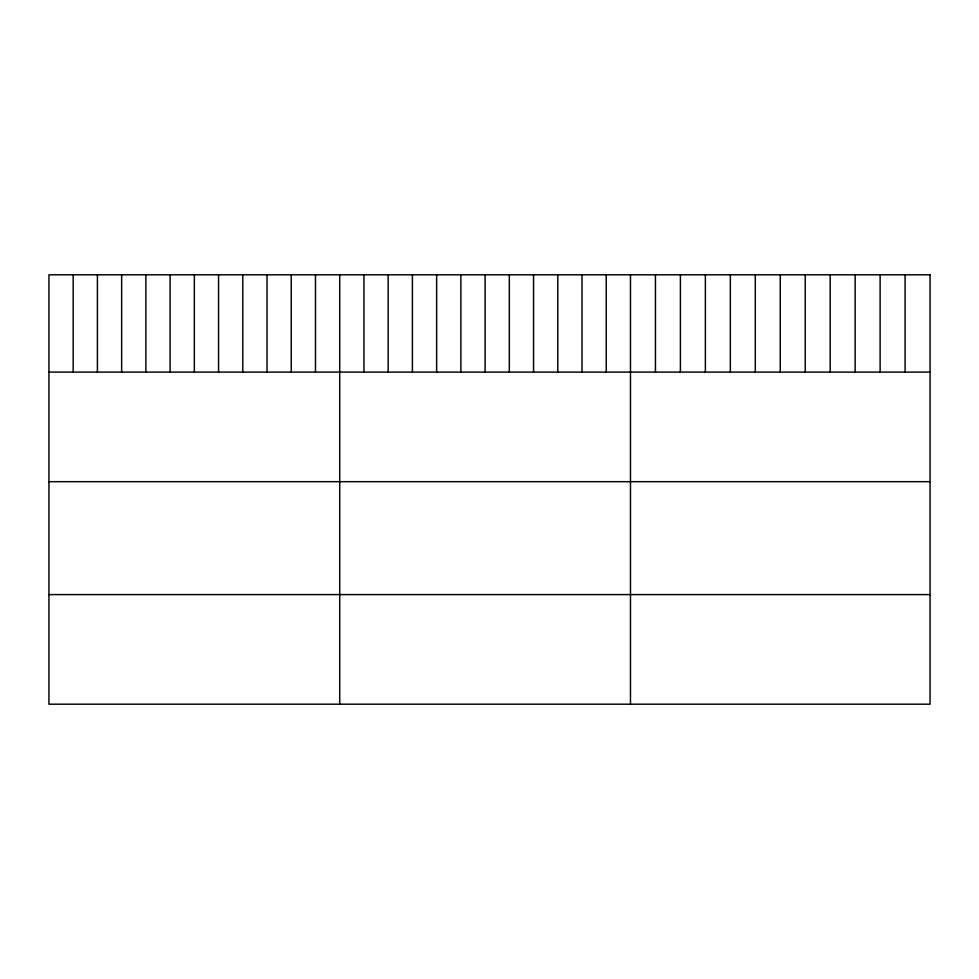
<?xml version="1.0" encoding="UTF-8"?>
<svg xmlns="http://www.w3.org/2000/svg" width="979" height="979" viewBox="0 0 979 979"><rect width="100%" height="100%" fill="white"/><g stroke="black" fill="none" stroke-linecap="round" stroke-linejoin="round"><path stroke-width="1.47" d="M48.95 372.093L930.05 372.093M48.95 481.68L930.05 481.68M48.95 594.596L930.05 594.596M905.085 274.805L905.085 372.093M880.121 274.805L880.121 372.093M855.156 274.805L855.156 372.093M830.192 274.805L830.192 372.093M805.227 274.805L805.227 372.093M780.263 274.805L780.263 372.093M755.298 274.805L755.298 372.093M730.334 274.805L730.334 372.093M705.369 274.805L705.369 372.093M680.405 274.805L680.405 372.093M655.44 274.805L655.44 372.093M630.476 274.805L630.476 704.195M606.246 274.805L606.246 372.093M582.015 274.805L582.015 372.093M557.785 274.805L557.785 372.093M533.555 274.805L533.555 372.093M509.325 274.805L509.325 372.093M485.094 274.805L485.094 372.093M460.864 274.805L460.864 372.093M436.634 274.805L436.634 372.093M412.404 274.805L412.404 372.093M388.173 274.805L388.173 372.093M363.943 274.805L363.943 372.093M339.713 274.805L339.713 704.195M315.483 274.805L315.483 372.093M291.252 274.805L291.252 372.093M267.022 274.805L267.022 372.093M242.792 274.805L242.792 372.093M218.562 274.805L218.562 372.093M194.332 274.805L194.332 372.093M170.101 274.805L170.101 372.093M145.871 274.805L145.871 372.093M121.641 274.805L121.641 372.093M97.41 274.805L97.41 372.093M73.18 274.805L73.18 372.093M930.05 274.805L48.95 274.805L48.95 704.195L930.05 704.195L930.05 274.805"/></g></svg>
